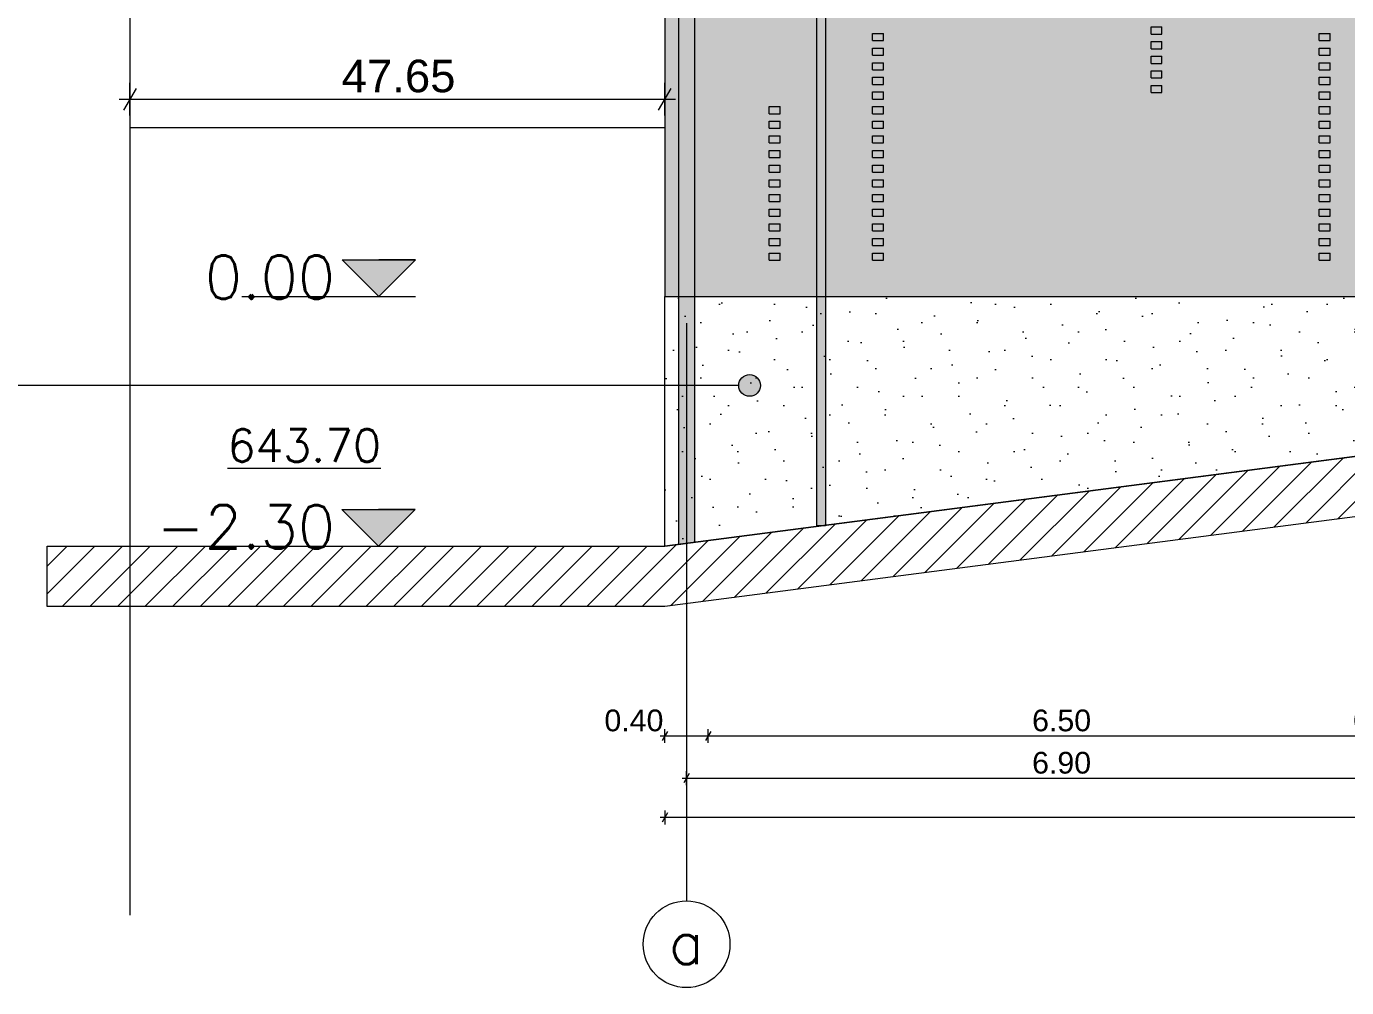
# Model space of a CAD drawing. Header units: millimetres. Extents: x 476571643 to 477489869, y 4620928210 to 4621294454.
# Drawn here: x 477397257 to 477409422, y 4621026817 to 4621035677 of the extents above; entities that cross this region are included whole.
import ezdxf

# ---------------------------------------------------------------- set-up
doc = ezdxf.new("R2010")
doc.units = ezdxf.units.MM
doc.header["$MEASUREMENT"] = 0
for name, color, linetype, lineweight in [('0_Pen_No__1_Pen_No__250', 7, 'Continuous', 0), ('0_Pen_No__250_Pen_No__142', 142, 'Continuous', 0), ('0_Pen_No__250_Pen_No__255', 255, 'Continuous', 0), ('0_Pen_No__250_Pen_No__7', 7, 'Continuous', 0), ('0_Pen_No__42_Pen_No__250_Pen_No__144', 144, 'Continuous', 0), ('2D Drafting - General_Pen_No__7_Pen_No__250', 7, 'Continuous', 0), ('2D Drafting - General_Pen_No__7_Pen_No__7', 7, 'Continuous', 0), ('a-iataki_Pen_No__5_Pen_No__5_Pen_No__142', 142, 'Continuous', 0), ('New_._Pen_No__1', 1, 'Continuous', 0), ('New_2D Drafting - General_Pen_No__30_Pen_No__9_Pen_No__9_Pen_No__255', 255, 'Continuous', 0), ('New_2D Drafting - General_Pen_No__30_Pen_No__9_Pen_No__9_Pen_No__42', 250, 'Continuous', 0), ('New_2D Drafting - General_Pen_No__30_Pen_No__9_Pen_No__9_Pen_No__7', 7, 'Continuous', 0), ('New_Structural - Bearing_Pen_No__1', 1, 'Continuous', 0), ('New_Structural - Bearing_Pen_No__250', 7, 'Continuous', 0), ('zoma_Pen_No__1', 1, 'Continuous', 0), ('zoma_Pen_No__142', 142, 'Continuous', 0), ('zoma_Pen_No__1_Pen_No__142', 142, 'Continuous', 0), ('zoma_Pen_No__5_Pen_No__142', 142, 'Continuous', 0), ('zoma_Pen_No__5_Pen_No__144', 144, 'Continuous', 0)]:
    doc.layers.add(name, color=color, linetype=linetype, lineweight=lineweight)
doc.layers.add('New_2D Drafting - General_Pen_No__30_Pen_No__9_Pen_No__9_Pen_No__254', color=7, linetype='Continuous', lineweight=0, true_color=0xcccccc)
doc.layers.add('zoma', color=7, linetype='Continuous')
doc.layers.add('zoma_Pen_No__5', color=7, linetype='Continuous')
doc.styles.add('GENERATED_STYLE_2', font='arial.ttf')
doc.linetypes.add('Break', pattern='A,0,[1,a-5 saxl бѓ’бѓђбѓ¦бѓ”бѓ‘бѓ”бѓ‘бѓ\x98_1.Shx,S=15.679026,R=0,X=0,Y=0],-1975.557214,0', length=1975.557214)
doc.dimstyles.new('GENERATED_STYLE__3', dxfattribs={"dimtxt": 200, "dimasz": 64.421331, "dimexe": 0.18, "dimexo": 3, "dimgap": 0.09, "dimtad": 1, "dimtih": 1, "dimtoh": 1, "dimlfac": 0.001, "dimzin": 0, "dimdsep": 46, "dimtxsty": 'GENERATED_STYLE_2', "dimblk": 'ARROWHEAD_2', "dimblk1": 'ARROWHEAD_2', "dimblk2": 'ARROWHEAD_2', "dimcen": 0.09, "dimclrd": 142, "dimclre": 142, "dimclrt": 142, "dimadec": 0, "dimazin": 0, "dimtfac": 1, "dimtdec": 4, "dimtmove": 0, "dimatfit": 3, "dimfxl": 1, "dimtolj": 1, "dimtzin": 0, "dimarcsym": 0})
doc.dimstyles.new('GENERATED_STYLE__5', dxfattribs={"dimtxt": 300, "dimasz": 152, "dimexe": 0.18, "dimexo": 3, "dimgap": 0.09, "dimtad": 1, "dimtih": 1, "dimtoh": 1, "dimlfac": 0.001, "dimzin": 0, "dimdsep": 46, "dimtxsty": 'GENERATED_STYLE_2', "dimblk": 'ARROWHEAD_2', "dimblk1": 'ARROWHEAD_2', "dimblk2": 'ARROWHEAD_2', "dimcen": 0.09, "dimclrd": 1, "dimclre": 1, "dimclrt": 1, "dimadec": 0, "dimazin": 0, "dimtfac": 1, "dimtdec": 4, "dimtmove": 0, "dimatfit": 3, "dimfxl": 1, "dimtolj": 1, "dimtzin": 0, "dimarcsym": 0})

# ---------------------------------------------------------------- blocks, each defined once
blk = doc.blocks.new('*D1080', base_point=(476844527, 4621385791))
at = {"layer": 'zoma_Pen_No__142', "color": 142, "linetype": 'Continuous', "lineweight": 0, "transparency": 16777216}
for p, q in [((477403364, 4621028790), (477403315, 4621028705)), ((477403340, 4621028684), (477403340, 4621028811)), ((477410264, 4621028790), (477410215, 4621028705)), ((477410240, 4621028684), (477410240, 4621028811)), ((477403298, 4621028747), (477403340, 4621028747)), ((477403340, 4621028747), (477410240, 4621028747))]:
    blk.add_line(p, q, dxfattribs=at)
at = {"layer": 'zoma_Pen_No__142', "color": 142, "lineweight": 0, "transparency": 16777216, "insert": (477406524, 4621028787), "char_height": 200, "attachment_point": 7, "style": 'GENERATED_STYLE_2'}
blk.add_mtext('\\A1;{\\pql;\\fArial CYR|b0|i0|c204|p34;6.90}', dxfattribs=at)
blk = doc.blocks.new('ARROWHEAD_2')
at = {"color": 0, "linetype": 'Continuous', "lineweight": 0}
for p, q in [((0, 0), (-1, 0)), ((-0.378, -0.655), (0.378, 0.655))]:
    blk.add_line(p, q, dxfattribs=at)
blk = doc.blocks.new('*D1083', base_point=(476844527, 4621385791))
at = {"layer": 'zoma_Pen_No__142', "color": 142, "linetype": 'Continuous', "lineweight": 0, "transparency": 16777216}
for p, q in [((477403098, 4621029137), (477403140, 4621029137)), ((477403164, 4621029179), (477403115, 4621029094)), ((477403140, 4621029073), (477403140, 4621029200)), ((477403140, 4621029137), (477403540, 4621029137)), ((477403564, 4621029179), (477403515, 4621029094)), ((477403540, 4621029073), (477403540, 4621029200))]:
    blk.add_line(p, q, dxfattribs=at)
at = {"layer": 'zoma_Pen_No__142', "color": 142, "lineweight": 0, "transparency": 16777216, "insert": (477402583, 4621029177), "char_height": 200, "attachment_point": 7, "style": 'GENERATED_STYLE_2'}
blk.add_mtext('\\A1;{\\pql;\\fArial CYR|b0|i0|c204|p34;0.40}', dxfattribs=at)
blk = doc.blocks.new('*D1084', base_point=(476844527, 4621385791))
at = {"layer": 'zoma_Pen_No__142', "color": 142, "linetype": 'Continuous', "lineweight": 0, "transparency": 16777216}
for p, q in [((477403564, 4621029179), (477403515, 4621029094)), ((477403540, 4621029073), (477403540, 4621029200)), ((477403540, 4621029137), (477410040, 4621029137)), ((477410064, 4621029179), (477410015, 4621029094)), ((477410040, 4621029073), (477410040, 4621029200))]:
    blk.add_line(p, q, dxfattribs=at)
at = {"layer": 'zoma_Pen_No__142', "color": 142, "lineweight": 0, "transparency": 16777216, "char_height": 200, "attachment_point": 7, "style": 'GENERATED_STYLE_2'}
for s, insert in [('\\A1;{\\pql;\\fArial CYR|b0|i0|c204|p34;6.50}', (477406524, 4621029177)), ('\\A1;{\\pql;\\fArial CYR|b0|i0|c204|p34;0.40}', (477409483, 4621029177))]:
    blk.add_mtext(s, dxfattribs=dict(at, insert=insert))
blk = doc.blocks.new('*D1090', base_point=(476844527, 4621385791))
at = {"layer": 'zoma_Pen_No__142', "color": 142, "linetype": 'Continuous', "lineweight": 0, "transparency": 16777216}
for p, q in [((477403164, 4621028427), (477403115, 4621028342)), ((477403140, 4621028448), (477403140, 4621028321)), ((477420885, 4621028342), (477420934, 4621028427)), ((477420910, 4621028448), (477420910, 4621028321)), ((477403140, 4621028384), (477403098, 4621028384)), ((477420910, 4621028384), (477403140, 4621028384)), ((477420951, 4621028384), (477420910, 4621028384))]:
    blk.add_line(p, q, dxfattribs=at)
at = {"layer": 'zoma_Pen_No__142', "color": 142, "lineweight": 0, "transparency": 16777216, "insert": (477411683, 4621028424), "char_height": 200, "attachment_point": 7, "style": 'GENERATED_STYLE_2'}
blk.add_mtext('\\A1;{\\pql;\\fArial CYR|b0|i0|c204|p34;17.77}', dxfattribs=at)
blk = doc.blocks.new('*D1728', base_point=(476844527, 4621385791))
at = {"layer": 'zoma_Pen_No__1', "color": 1, "linetype": 'Continuous', "lineweight": 0, "transparency": 16777216}
for p, q in [((477398268, 4621035106), (477398152, 4621034906)), ((477398210, 4621034856), (477398210, 4621035156)), ((477403082, 4621034906), (477403198, 4621035106)), ((477403140, 4621034856), (477403140, 4621035156)), ((477398112, 4621035006), (477398210, 4621035006)), ((477398210, 4621035006), (477403140, 4621035006)), ((477403140, 4621035006), (477403238, 4621035006))]:
    blk.add_line(p, q, dxfattribs=at)
at = {"layer": 'zoma_Pen_No__1', "color": 1, "lineweight": 0, "transparency": 16777216, "insert": (477400162, 4621035066), "char_height": 300, "attachment_point": 7, "style": 'GENERATED_STYLE_2'}
blk.add_mtext('\\A1;{\\pql;\\fArial CYR|b0|i0|c204|p34;47.65}', dxfattribs=at)
blk = doc.blocks.new('Line_118', base_point=(477403921, 4621032367))
at = {"layer": 'zoma_Pen_No__5_Pen_No__142', "linetype": 'Continuous', "lineweight": 0}
blk.add_hatch(color=142, dxfattribs=at).paths.add_polyline_path([(477403821, 4621032367), (477403828, 4621032329), (477403850, 4621032297), (477403883, 4621032275), (477403921, 4621032267), (477403959, 4621032275), (477403992, 4621032297), (477404013, 4621032329), (477404021, 4621032367), (477404013, 4621032406), (477403992, 4621032438), (477403959, 4621032460), (477403921, 4621032467), (477403883, 4621032460), (477403850, 4621032438), (477403828, 4621032406)])
at = {"layer": 'zoma_Pen_No__5_Pen_No__142', "color": 142, "linetype": 'Continuous', "lineweight": 0}
blk.add_line((477403821, 4621032367), (477390425, 4621032367), dxfattribs=at)
blk.add_circle((477403921, 4621032367), 100, dxfattribs=at)

msp = doc.modelspace()

# ---------------------------------------------------------------- hatches: boundary and pattern name
at = {"layer": '0_Pen_No__250_Pen_No__142', "linetype": 'Continuous', "lineweight": 0}
for points in [[(477400503.507, 4621033187.438), (477400165.978, 4621033525.132), (477400841.201, 4621033524.967)], [(477400502.308, 4621030886.763), (477400164.779, 4621031224.457), (477400840.002, 4621031224.292)]]:
    msp.add_hatch(color=142, dxfattribs=at).paths.add_polyline_path(points)
at = {"layer": '0_Pen_No__250_Pen_No__255', "linetype": 'Continuous', "lineweight": 0, "true_color": 0x3f3f3f}
msp.add_hatch(color=250, dxfattribs=at).paths.add_polyline_path([(477404539.911, 4621031074.056), (477404539.911, 4621044388.623), (477404620.08, 4621044388.623), (477404620.437, 4621031074.056)])
at = {"layer": '2D Drafting - General_Pen_No__7_Pen_No__7', "linetype": 'Continuous', "lineweight": 0}
h = msp.add_hatch(dxfattribs=at)
h.set_pattern_fill('MASONRY_BLOCK', style=0, pattern_type=2)
h.set_pattern_definition([(45, (476844527.15, 4621385791.04), (-127.279217, 127.279217), [])])
h.paths.add_polyline_path([(477397447.492, 4621030330.28), (477397447.492, 4621030887.514), (477403139.915, 4621030886.115), (477420839.514, 4621033186.771), (477429853.107, 4621033186.771), (477429853.107, 4621032629.786), (477420818.788, 4621032629.786), (477403139.717, 4621030330.273)])
at = {"layer": 'New_2D Drafting - General_Pen_No__30_Pen_No__9_Pen_No__9_Pen_No__254', "linetype": 'Continuous', "lineweight": 0, "true_color": 0xcccccc}
h = msp.add_hatch(dxfattribs=at)
h.set_pattern_fill('BRICK___RUNNING_BOND', color=254, style=0, pattern_type=2)
h.set_pattern_definition([(0, (477413739.56, 4621041395.33), (0, 66.64), []), (90, (477413739.56, 4621041395.33), (-244.8, 0), [66.64, -66.64]), (90, (477413861.96, 4621041461.97), (-244.8, 0), [66.64, -66.64])])
h.paths.add_polyline_path([(477403139.987, 4621036386.105), (477403139.987, 4621033186.115), (477420834.96, 4621033186.115), (477420839.514, 4621033186.772), (477420839.514, 4621035816.115), (477420909.569, 4621035816.115), (477420909.562, 4621045926.117), (477420909.911, 4621045926.117), (477420909.911, 4621046385.708), (477403139.988, 4621046385.712)])
h.paths.add_polyline_path([(477410439.128, 4621038886.115), (477412039.561, 4621038886.115), (477412039.561, 4621037286.115), (477410439.128, 4621037286.115)], flags=0)
h.paths.add_polyline_path([(477410439.128, 4621042086.115), (477412039.561, 4621042086.115), (477412039.561, 4621040486.115), (477410439.128, 4621040486.115)], flags=0)
h.paths.add_polyline_path([(477410439.561, 4621034086.115), (477412039.561, 4621034086.115), (477412039.561, 4621035686.115), (477410439.561, 4621035686.115)], flags=0)
h.paths.add_polyline_path([(477412039.561, 4621043686.115), (477412039.561, 4621045286.115), (477410439.562, 4621045286.115), (477410439.562, 4621043686.115)], flags=0)
at = {"layer": 'New_2D Drafting - General_Pen_No__30_Pen_No__9_Pen_No__9_Pen_No__255', "linetype": 'Continuous', "lineweight": 0}
msp.add_hatch(color=255, dxfattribs=at).paths.add_polyline_path([(477403264.843, 4621030900.814), (477403414.843, 4621030922.431), (477403414.843, 4621045686.141), (477403264.843, 4621045686.141)])
at = {"layer": 'New_2D Drafting - General_Pen_No__30_Pen_No__9_Pen_No__9_Pen_No__42', "linetype": 'Continuous', "lineweight": 0, "true_color": 0xc7c8ca}
h = msp.add_hatch(dxfattribs=at)
h.set_pattern_fill('CUT_STONE', color=9, style=0, pattern_type=2)
h.set_pattern_definition([(45, (477413739.56, 4621042195.33), (-254.5584, 254.5584), [0, -240, 0, -360]), (110, (477414539.56, 4621042195.33), (338.289, 123.127), [0, -176, 0, -304])])
h.paths.add_polyline_path([(477403139.854, 4621033186.115), (477420834.96, 4621033186.115), (477403139.915, 4621030886.115)])

# ---------------------------------------------------------------- linework, layer by layer
at = {"layer": '0_Pen_No__1_Pen_No__250', "color": 7, "linetype": 'Continuous', "lineweight": 0, "flags": 128}
for points in [[(477400503.507, 4621033187.438), (477400165.978, 4621033525.132), (477400503.589, 4621033525.049)], [(477400503.507, 4621033187.438), (477400841.201, 4621033524.967), (477400503.589, 4621033525.049)], [(477399241.118, 4621033187.746), (477400841.118, 4621033187.356)], [(477400502.308, 4621030886.763), (477400164.779, 4621031224.457), (477400502.391, 4621031224.374)], [(477400502.308, 4621030886.763), (477400840.002, 4621031224.292), (477400502.391, 4621031224.374)], [(477399239.919, 4621030887.072), (477400839.919, 4621030886.681)]]:
    msp.add_lwpolyline(points, dxfattribs=at)
at = {"layer": '0_Pen_No__250_Pen_No__142', "color": 142, "linetype": 'Continuous', "lineweight": 0, "flags": 128}
for points in [[(477400503.507, 4621033187.438), (477400165.978, 4621033525.132), (477400841.201, 4621033524.967)], [(477400502.308, 4621030886.763), (477400164.779, 4621031224.457), (477400840.002, 4621031224.292)]]:
    msp.add_lwpolyline(points, close=True, dxfattribs=at)
at = {"layer": '0_Pen_No__250_Pen_No__7', "color": 7, "linetype": 'Continuous', "lineweight": 0, "flags": 128}
msp.add_lwpolyline([(477404539.911, 4621031074.056), (477404539.911, 4621044388.623), (477404620.08, 4621044388.623), (477404620.437, 4621031074.056)], close=True, dxfattribs=at)
at = {"layer": '0_Pen_No__42_Pen_No__250_Pen_No__144', "color": 144, "linetype": 'Continuous', "lineweight": 0}
msp.add_circle((477403339.843, 4621027216.908), 400, dxfattribs=at)
at = {"layer": '2D Drafting - General_Pen_No__7_Pen_No__250', "color": 7, "linetype": 'Continuous', "lineweight": 0, "flags": 128}
msp.add_lwpolyline([(477397447.492, 4621030330.28), (477397447.492, 4621030887.514), (477403139.915, 4621030886.115), (477420839.514, 4621033186.771), (477429853.107, 4621033186.771), (477429853.107, 4621032629.786), (477420818.788, 4621032629.786), (477403139.717, 4621030330.273)], close=True, dxfattribs=at)
at = {"layer": 'New_2D Drafting - General_Pen_No__30_Pen_No__9_Pen_No__9_Pen_No__7', "color": 7, "linetype": 'Continuous', "lineweight": 0, "flags": 128}
for points in [[(477403139.987, 4621036386.105), (477403139.987, 4621033186.115), (477420834.96, 4621033186.115), (477420839.514, 4621033186.772), (477420839.514, 4621035816.115), (477420909.569, 4621035816.115), (477420909.562, 4621045926.117), (477420909.911, 4621045926.117), (477420909.911, 4621046385.708), (477403139.988, 4621046385.712)], [(477403264.843, 4621030900.814), (477403414.843, 4621030922.431), (477403414.843, 4621045686.141), (477403264.843, 4621045686.141)], [(477403139.854, 4621033186.115), (477420834.96, 4621033186.115), (477403139.915, 4621030886.115)]]:
    msp.add_lwpolyline(points, close=True, dxfattribs=at)
at = {"layer": 'New_Structural - Bearing_Pen_No__1', "color": 1, "linetype": 'Continuous', "lineweight": 0}
msp.add_line((477398209.854, 4621054216.74), (477398209.854, 4621027485.413), dxfattribs=at)
at = {"layer": 'New_Structural - Bearing_Pen_No__1', "color": 1, "linetype": 'Break', "lineweight": 0}
msp.add_line((477398209.854, 4621034746.239), (477403139.854, 4621034746.239), dxfattribs=at)
at = {"layer": 'New_Structural - Bearing_Pen_No__250', "color": 7, "linetype": 'Continuous', "lineweight": 0}
for p, q in [((477405054.212, 4621035612.856), (477405154.212, 4621035612.856)), ((477405054.212, 4621035547.856), (477405054.212, 4621035612.856)), ((477405154.212, 4621035547.856), (477405154.212, 4621035612.856)), ((477407620.767, 4621035671.822), (477407720.767, 4621035671.822)), ((477407620.767, 4621035606.822), (477407620.767, 4621035671.822)), ((477407620.767, 4621035606.822), (477407720.767, 4621035606.822)), ((477407720.767, 4621035606.822), (477407720.767, 4621035671.822)), ((477409170.159, 4621035612.856), (477409270.159, 4621035612.856)), ((477409170.159, 4621035547.856), (477409170.159, 4621035612.856)), ((477409270.159, 4621035547.856), (477409270.159, 4621035612.856)), ((477405054.212, 4621035547.856), (477405154.212, 4621035547.856)), ((477405054.212, 4621035477.856), (477405154.212, 4621035477.856)), ((477405054.212, 4621035412.856), (477405054.212, 4621035477.856)), ((477405154.212, 4621035412.856), (477405154.212, 4621035477.856)), ((477407620.767, 4621035536.822), (477407720.767, 4621035536.822)), ((477407620.767, 4621035471.822), (477407620.767, 4621035536.822)), ((477407620.767, 4621035471.822), (477407720.767, 4621035471.822)), ((477407720.767, 4621035471.822), (477407720.767, 4621035536.822)), ((477409170.159, 4621035547.856), (477409270.159, 4621035547.856)), ((477409170.159, 4621035477.856), (477409270.159, 4621035477.856)), ((477409170.159, 4621035412.856), (477409170.159, 4621035477.856)), ((477409270.159, 4621035412.856), (477409270.159, 4621035477.856)), ((477405054.212, 4621035412.856), (477405154.212, 4621035412.856)), ((477405054.212, 4621035342.856), (477405154.212, 4621035342.856)), ((477405054.212, 4621035277.856), (477405054.212, 4621035342.856)), ((477405154.212, 4621035277.856), (477405154.212, 4621035342.856)), ((477407620.767, 4621035401.822), (477407720.767, 4621035401.822)), ((477407620.767, 4621035336.822), (477407620.767, 4621035401.822)), ((477407620.767, 4621035336.822), (477407720.767, 4621035336.822)), ((477407720.767, 4621035336.822), (477407720.767, 4621035401.822)), ((477409170.159, 4621035412.856), (477409270.159, 4621035412.856)), ((477409170.159, 4621035342.856), (477409270.159, 4621035342.856)), ((477409170.159, 4621035277.856), (477409170.159, 4621035342.856)), ((477409270.159, 4621035277.856), (477409270.159, 4621035342.856)), ((477405054.212, 4621035277.856), (477405154.212, 4621035277.856)), ((477407620.767, 4621035266.822), (477407720.767, 4621035266.822)), ((477407620.767, 4621035201.822), (477407620.767, 4621035266.822)), ((477407720.767, 4621035201.822), (477407720.767, 4621035266.822)), ((477409170.159, 4621035277.856), (477409270.159, 4621035277.856)), ((477405054.212, 4621035207.856), (477405154.212, 4621035207.856)), ((477405054.212, 4621035142.856), (477405054.212, 4621035207.856)), ((477405054.212, 4621035142.856), (477405154.212, 4621035142.856)), ((477405154.212, 4621035142.856), (477405154.212, 4621035207.856)), ((477407620.767, 4621035201.822), (477407720.767, 4621035201.822)), ((477407620.767, 4621035131.822), (477407720.767, 4621035131.822)), ((477407620.767, 4621035066.822), (477407620.767, 4621035131.822)), ((477407720.767, 4621035066.822), (477407720.767, 4621035131.822)), ((477409170.159, 4621035207.856), (477409270.159, 4621035207.856)), ((477409170.159, 4621035142.856), (477409170.159, 4621035207.856)), ((477409170.159, 4621035142.856), (477409270.159, 4621035142.856)), ((477409270.159, 4621035142.856), (477409270.159, 4621035207.856)), ((477405054.212, 4621035072.856), (477405154.212, 4621035072.856)), ((477405054.212, 4621035007.856), (477405054.212, 4621035072.856)), ((477405054.212, 4621035007.856), (477405154.212, 4621035007.856)), ((477405154.212, 4621035007.856), (477405154.212, 4621035072.856)), ((477407620.767, 4621035066.822), (477407720.767, 4621035066.822)), ((477409170.159, 4621035072.856), (477409270.159, 4621035072.856)), ((477409170.159, 4621035007.856), (477409170.159, 4621035072.856)), ((477409170.159, 4621035007.856), (477409270.159, 4621035007.856)), ((477409270.159, 4621035007.856), (477409270.159, 4621035072.856)), ((477404101.5, 4621034937.856), (477404201.5, 4621034937.856)), ((477404101.5, 4621034872.856), (477404101.5, 4621034937.856)), ((477404101.5, 4621034872.856), (477404201.5, 4621034872.856)), ((477404201.5, 4621034872.856), (477404201.5, 4621034937.856)), ((477405054.212, 4621034937.856), (477405154.212, 4621034937.856)), ((477405054.212, 4621034872.856), (477405054.212, 4621034937.856)), ((477405054.212, 4621034872.856), (477405154.212, 4621034872.856)), ((477405154.212, 4621034872.856), (477405154.212, 4621034937.856)), ((477409170.159, 4621034937.856), (477409270.159, 4621034937.856)), ((477409170.159, 4621034872.856), (477409170.159, 4621034937.856)), ((477409170.159, 4621034872.856), (477409270.159, 4621034872.856)), ((477409270.159, 4621034872.856), (477409270.159, 4621034937.856)), ((477404101.5, 4621034802.856), (477404201.5, 4621034802.856)), ((477404101.5, 4621034737.856), (477404101.5, 4621034802.856)), ((477404101.5, 4621034737.856), (477404201.5, 4621034737.856)), ((477404201.5, 4621034737.856), (477404201.5, 4621034802.856)), ((477405054.212, 4621034802.856), (477405154.212, 4621034802.856)), ((477405054.212, 4621034737.856), (477405054.212, 4621034802.856)), ((477405054.212, 4621034737.856), (477405154.212, 4621034737.856)), ((477405154.212, 4621034737.856), (477405154.212, 4621034802.856)), ((477409170.159, 4621034802.856), (477409270.159, 4621034802.856)), ((477409170.159, 4621034737.856), (477409170.159, 4621034802.856)), ((477409170.159, 4621034737.856), (477409270.159, 4621034737.856)), ((477409270.159, 4621034737.856), (477409270.159, 4621034802.856)), ((477404101.5, 4621034667.856), (477404201.5, 4621034667.856)), ((477404101.5, 4621034602.856), (477404101.5, 4621034667.856)), ((477404201.5, 4621034602.856), (477404201.5, 4621034667.856)), ((477405054.212, 4621034667.856), (477405154.212, 4621034667.856)), ((477405054.212, 4621034602.856), (477405054.212, 4621034667.856)), ((477405154.212, 4621034602.856), (477405154.212, 4621034667.856)), ((477409170.159, 4621034667.856), (477409270.159, 4621034667.856)), ((477409170.159, 4621034602.856), (477409170.159, 4621034667.856)), ((477409270.159, 4621034602.856), (477409270.159, 4621034667.856)), ((477404101.5, 4621034602.856), (477404201.5, 4621034602.856)), ((477404101.5, 4621034532.856), (477404201.5, 4621034532.856)), ((477404101.5, 4621034467.856), (477404101.5, 4621034532.856)), ((477404201.5, 4621034467.856), (477404201.5, 4621034532.856)), ((477405054.212, 4621034602.856), (477405154.212, 4621034602.856)), ((477405054.212, 4621034532.856), (477405154.212, 4621034532.856)), ((477405054.212, 4621034467.856), (477405054.212, 4621034532.856)), ((477405154.212, 4621034467.856), (477405154.212, 4621034532.856)), ((477409170.159, 4621034602.856), (477409270.159, 4621034602.856)), ((477409170.159, 4621034532.856), (477409270.159, 4621034532.856)), ((477409170.159, 4621034467.856), (477409170.159, 4621034532.856)), ((477409270.159, 4621034467.856), (477409270.159, 4621034532.856)), ((477404101.5, 4621034467.856), (477404201.5, 4621034467.856)), ((477404101.5, 4621034397.856), (477404201.5, 4621034397.856)), ((477404101.5, 4621034332.856), (477404101.5, 4621034397.856)), ((477404201.5, 4621034332.856), (477404201.5, 4621034397.856)), ((477405054.212, 4621034467.856), (477405154.212, 4621034467.856)), ((477405054.212, 4621034397.856), (477405154.212, 4621034397.856)), ((477405054.212, 4621034332.856), (477405054.212, 4621034397.856)), ((477405154.212, 4621034332.856), (477405154.212, 4621034397.856)), ((477409170.159, 4621034467.856), (477409270.159, 4621034467.856)), ((477409170.159, 4621034397.856), (477409270.159, 4621034397.856)), ((477409170.159, 4621034332.856), (477409170.159, 4621034397.856)), ((477409270.159, 4621034332.856), (477409270.159, 4621034397.856)), ((477404101.5, 4621034332.856), (477404201.5, 4621034332.856)), ((477404101.5, 4621034262.856), (477404201.5, 4621034262.856)), ((477404101.5, 4621034197.856), (477404101.5, 4621034262.856)), ((477404201.5, 4621034197.856), (477404201.5, 4621034262.856)), ((477405054.212, 4621034332.856), (477405154.212, 4621034332.856)), ((477405054.212, 4621034262.856), (477405154.212, 4621034262.856)), ((477405054.212, 4621034197.856), (477405054.212, 4621034262.856)), ((477405154.212, 4621034197.856), (477405154.212, 4621034262.856)), ((477409170.159, 4621034332.856), (477409270.159, 4621034332.856)), ((477409170.159, 4621034262.856), (477409270.159, 4621034262.856)), ((477409170.159, 4621034197.856), (477409170.159, 4621034262.856)), ((477409270.159, 4621034197.856), (477409270.159, 4621034262.856)), ((477404101.5, 4621034197.856), (477404201.5, 4621034197.856)), ((477404101.5, 4621034127.856), (477404201.5, 4621034127.856)), ((477404101.5, 4621034062.856), (477404101.5, 4621034127.856)), ((477404201.5, 4621034062.856), (477404201.5, 4621034127.856)), ((477405054.212, 4621034197.856), (477405154.212, 4621034197.856)), ((477405054.212, 4621034127.856), (477405154.212, 4621034127.856)), ((477405054.212, 4621034062.856), (477405054.212, 4621034127.856)), ((477405154.212, 4621034062.856), (477405154.212, 4621034127.856)), ((477409170.159, 4621034197.856), (477409270.159, 4621034197.856)), ((477409170.159, 4621034127.856), (477409270.159, 4621034127.856)), ((477409170.159, 4621034062.856), (477409170.159, 4621034127.856)), ((477409270.159, 4621034062.856), (477409270.159, 4621034127.856)), ((477404101.5, 4621034062.856), (477404201.5, 4621034062.856)), ((477405054.212, 4621034062.856), (477405154.212, 4621034062.856)), ((477409170.159, 4621034062.856), (477409270.159, 4621034062.856)), ((477404101.5, 4621033992.856), (477404201.5, 4621033992.856)), ((477404101.5, 4621033927.856), (477404101.5, 4621033992.856)), ((477404101.5, 4621033927.856), (477404201.5, 4621033927.856)), ((477404201.5, 4621033927.856), (477404201.5, 4621033992.856)), ((477405054.212, 4621033992.856), (477405154.212, 4621033992.856)), ((477405054.212, 4621033927.856), (477405054.212, 4621033992.856)), ((477405054.212, 4621033927.856), (477405154.212, 4621033927.856)), ((477405154.212, 4621033927.856), (477405154.212, 4621033992.856)), ((477409170.159, 4621033992.856), (477409270.159, 4621033992.856)), ((477409170.159, 4621033927.856), (477409170.159, 4621033992.856)), ((477409170.159, 4621033927.856), (477409270.159, 4621033927.856)), ((477409270.159, 4621033927.856), (477409270.159, 4621033992.856)), ((477404101.5, 4621033857.856), (477404201.5, 4621033857.856)), ((477404101.5, 4621033792.856), (477404101.5, 4621033857.856)), ((477404101.5, 4621033792.856), (477404201.5, 4621033792.856)), ((477404201.5, 4621033792.856), (477404201.5, 4621033857.856)), ((477405054.212, 4621033857.856), (477405154.212, 4621033857.856)), ((477405054.212, 4621033792.856), (477405054.212, 4621033857.856)), ((477405054.212, 4621033792.856), (477405154.212, 4621033792.856)), ((477405154.212, 4621033792.856), (477405154.212, 4621033857.856)), ((477409170.159, 4621033857.856), (477409270.159, 4621033857.856)), ((477409170.159, 4621033792.856), (477409170.159, 4621033857.856)), ((477409170.159, 4621033792.856), (477409270.159, 4621033792.856)), ((477409270.159, 4621033792.856), (477409270.159, 4621033857.856)), ((477404101.5, 4621033722.856), (477404201.5, 4621033722.856)), ((477404101.5, 4621033657.856), (477404101.5, 4621033722.856)), ((477404101.5, 4621033657.856), (477404201.5, 4621033657.856)), ((477404201.5, 4621033657.856), (477404201.5, 4621033722.856)), ((477405054.212, 4621033722.856), (477405154.212, 4621033722.856)), ((477405054.212, 4621033657.856), (477405054.212, 4621033722.856)), ((477405054.212, 4621033657.856), (477405154.212, 4621033657.856)), ((477405154.212, 4621033657.856), (477405154.212, 4621033722.856)), ((477409170.159, 4621033722.856), (477409270.159, 4621033722.856)), ((477409170.159, 4621033657.856), (477409170.159, 4621033722.856)), ((477409170.159, 4621033657.856), (477409270.159, 4621033657.856)), ((477409270.159, 4621033657.856), (477409270.159, 4621033722.856)), ((477404101.5, 4621033587.856), (477404201.5, 4621033587.856)), ((477404101.5, 4621033522.856), (477404101.5, 4621033587.856)), ((477404101.5, 4621033522.856), (477404201.5, 4621033522.856)), ((477404201.5, 4621033522.856), (477404201.5, 4621033587.856)), ((477405054.212, 4621033587.856), (477405154.212, 4621033587.856)), ((477405054.212, 4621033522.856), (477405054.212, 4621033587.856)), ((477405054.212, 4621033522.856), (477405154.212, 4621033522.856)), ((477405154.212, 4621033522.856), (477405154.212, 4621033587.856)), ((477409170.159, 4621033587.856), (477409270.159, 4621033587.856)), ((477409170.159, 4621033522.856), (477409170.159, 4621033587.856)), ((477409170.159, 4621033522.856), (477409270.159, 4621033522.856)), ((477409270.159, 4621033522.856), (477409270.159, 4621033587.856))]:
    msp.add_line(p, q, dxfattribs=at)
at = {"layer": 'zoma_Pen_No__5_Pen_No__144', "color": 144, "linetype": 'Continuous', "lineweight": 0}
msp.add_line((477403339.843, 4621032941.732), (477403339.843, 4621027616.908), dxfattribs=at)

# ---------------------------------------------------------------- block references
at = {"layer": 'zoma_Pen_No__5', "color": 142, "linetype": 'Continuous', "lineweight": 0}
msp.add_blockref('Line_118', (477403920.884, 4621032367.266), dxfattribs=at)

# ---------------------------------------------------------------- texts
at = {"layer": 'a-iataki_Pen_No__5_Pen_No__5_Pen_No__142', "color": 142, "linetype": 'Continuous', "lineweight": 0, "insert": (477403175.717, 4621027433.361), "char_height": 400, "attachment_point": 1}
msp.add_mtext('\\A1;{\\pql;\\Ftxt.shx;a}', dxfattribs=at)
at = {"layer": 'New_._Pen_No__1', "color": 1, "linetype": 'Continuous', "lineweight": 0, "insert": (477399817.095, 4621031964.054), "char_height": 300, "attachment_point": 2}
msp.add_mtext('\\A1;{\\pqc;\\Ftxt.shx;\\L\\L64\\Ftxt.shx;3\\Ftxt.shx;.70}', dxfattribs=at)
at = {"layer": 'zoma_Pen_No__1_Pen_No__142', "color": 142, "linetype": 'Continuous', "lineweight": 0, "char_height": 400, "attachment_point": 9, "rotation": 359.9860128}
for s, insert in [('\\A1;{\\pqr;\\Ftxt.shx;0\\Ftxt.shx;.00}', (477400101.193, 4621033164.491)), ('\\A1;{\\pqr;\\Ftxt.shx;-2.\\Ftxt.shx;30}', (477400099.994, 4621030863.816))]:
    msp.add_mtext(s, dxfattribs=dict(at, insert=insert))

# ---------------------------------------------------------------- dimensions: what is measured, and where the dimension line sits
at = {"layer": 'zoma', "color": 142, "linetype": 'Continuous', "lineweight": 0}
for base, p1, p2, picture, middle in [((477403539.843, 4621029136.643), (477403139.843, 4621053295.038), (477403539.843, 4621053295.038), '*D1083', (477402842.994, 4621029276.643)), ((477410039.717, 4621029136.643), (477403539.843, 4621053295.038), (477410039.717, 4621053295.038), '*D1084', (477406783.487, 4621029276.643)), ((477410239.717, 4621028747.228), (477403339.843, 4621028666.844), (477410239.717, 4621028384.215), '*D1080', (477406783.487, 4621028887.228))]:
    dim = msp.add_linear_dim(base=base, p1=p1, p2=p2, dimstyle='GENERATED_STYLE__3', dxfattribs=at)
    dim.commit()
    dim.dimension.update_dxf_attribs({"geometry": picture, "text_midpoint": middle, "dimtype": 160})
at = {"layer": 'zoma', "color": 1, "linetype": 'Continuous', "lineweight": 0}
dim = msp.add_linear_dim(base=(477403139.843, 4621035006.229), p1=(477398209.854, 4621035153.761), p2=(477403139.843, 4621029136.643), text='47.65', dimstyle='GENERATED_STYLE__5', dxfattribs=at)
dim.commit()
dim.dimension.update_dxf_attribs({"geometry": '*D1728', "text_midpoint": (477400665.935, 4621035216.229), "dimtype": 160})
at = {"layer": 'zoma', "color": 142, "linetype": 'Continuous', "lineweight": 0}
dim = msp.add_linear_dim(base=(477403139.843, 4621028384.215), p1=(477420909.921, 4621030855.94), p2=(477403139.843, 4621029136.643), angle=180, dimstyle='GENERATED_STYLE__3', dxfattribs=at)
dim.commit()
dim.dimension.update_dxf_attribs({"geometry": '*D1090', "text_midpoint": (477412018.94, 4621028524.215), "dimtype": 160})

doc.saveas('drawing.dxf')
